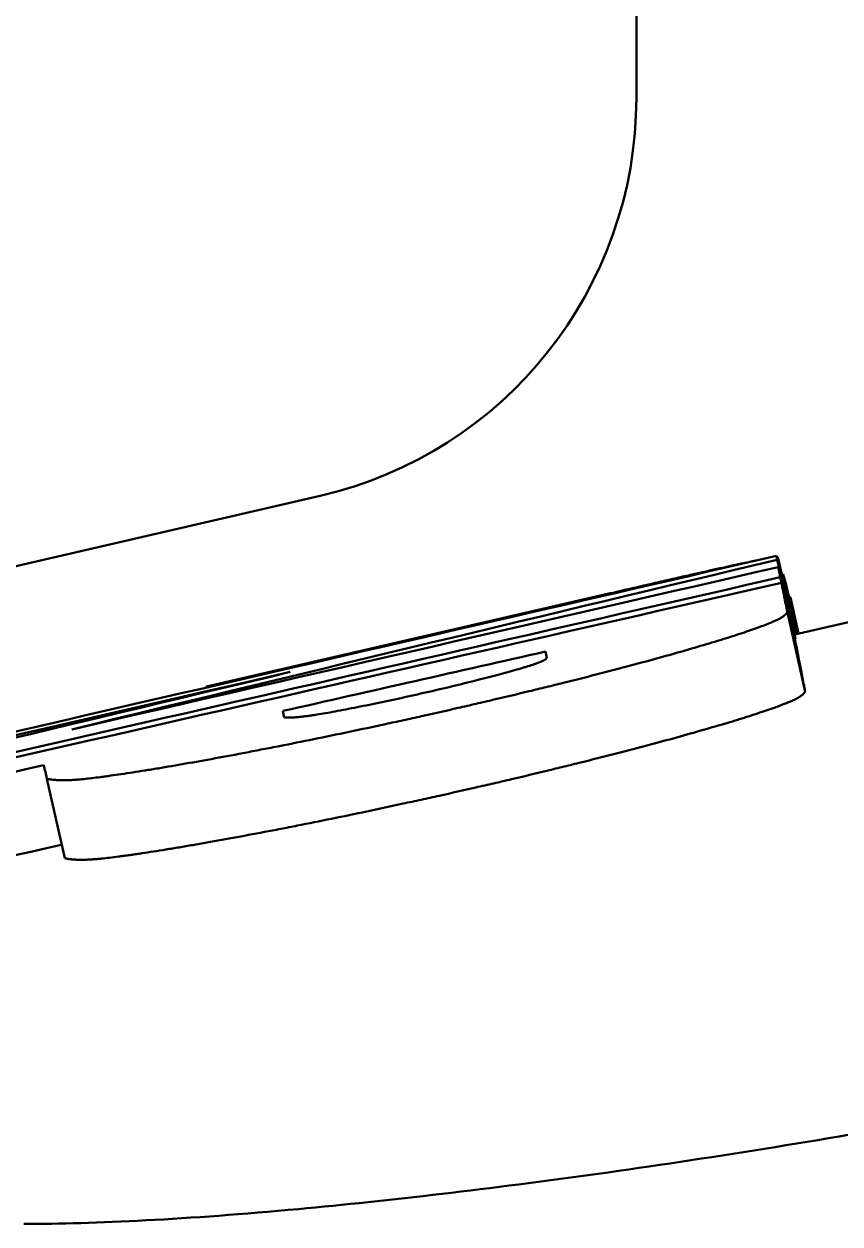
# Model space of a CAD drawing. Header units: millimetres. Extents: x 1510 to 10524, y 7125 to 13164.
# Drawn here: x 4976.384 to 4977.384, y 11275.954 to 11277.424 of the extents above; entities that cross this region are included whole.
import ezdxf

# ---------------------------------------------------------------- set-up
doc = ezdxf.new("R2010")
doc.units = ezdxf.units.MM
doc.header["$LTSCALE"] = 4
doc.layers.add('Visible (ISO)', color=7, linetype='Continuous', lineweight=50)

msp = doc.modelspace()

# ---------------------------------------------------------------- linework, layer by layer
at = {"layer": 'Visible (ISO)'}
for p, q in [((4977.1344, 11277.3328), (4977.1344, 11278.9539)), ((4976.7469, 11276.8456), (4976.0115, 11276.6759)), ((4978.0639, 11276.8456), (4977.3285, 11276.6759)), ((4977.3287, 11276.6748), (4977.3062, 11276.7722)), ((4977.3292, 11276.6699), (4977.3068, 11276.7674)), ((4977.3297, 11276.6761), (4977.3079, 11276.7705)), ((4977.3307, 11276.6609), (4977.3083, 11276.7584)), ((4977.3329, 11276.6485), (4977.3107, 11276.7459)), ((4977.3342, 11276.6416), (4977.3121, 11276.7391)), ((4977.3143, 11276.7498), (4977.3128, 11276.7495)), ((4977.331, 11276.6765), (4977.3143, 11276.7498)), ((4977.1005, 11276.7259), (4976.6078, 11276.6121)), ((4977.3317, 11276.6766), (4977.3185, 11276.7345)), ((4977.3231, 11276.7212), (4977.3331, 11276.6769)), ((4977.3414, 11276.6056), (4977.3195, 11276.703)), ((4977.3292, 11276.6699), (4977.3287, 11276.6698)), ((4977.3329, 11276.6485), (4977.3327, 11276.6484)), ((4976.6079, 11276.6111), (4976.6077, 11276.6119)), ((4976.703, 11276.5741), (4976.7012, 11276.5822)), ((4976.434, 11276.4018), (4976.412, 11276.4992))]:
    msp.add_line(p, q, dxfattribs=at)
msp.add_arc((4976.6344, 11277.3328), 0.5, 283, 0, dxfattribs=at)
for centre, major_axis, ratio, start_param, end_param in [((4988.5028, 11230.1574), (-11.1964, 46.616), 0.001375, 0.00679, 0.015757), ((4988.0835, 11230.0564), (-10.7546, 46.6196), 0.001378, 0.006802, 0.015769), ((4988.8845, 11225.7655), (-11.8709, 50.9422), 0.001154, 0.045221, 0.048669), ((4988.4568, 11227.1428), (-11.849, 49.4693), 0.001376, 6.283174, 6.285856), ((4988.8879, 11224.3954), (-12.1958, 52.2379), 0.001186, 0.043976, 0.047338)]:
    msp.add_ellipse(centre, major_axis=major_axis, ratio=ratio, start_param=start_param, end_param=end_param, dxfattribs=at)
for points in [[(4975.8447, 11276.435), (4976.3638, 11276.5547), (4976.851, 11276.6672), (4977.3062, 11276.7722)], [(4977.3068, 11276.7674), (4977.0297, 11276.7013), (4976.7417, 11276.632), (4976.4428, 11276.5597)], [(4977.3079, 11276.7705), (4977.3075, 11276.7705), (4977.3071, 11276.7705), (4977.3067, 11276.7704)], [(4976.4428, 11276.5597), (4976.7423, 11276.6285), (4977.0308, 11276.6947), (4977.3083, 11276.7584)], [(4977.3107, 11276.7459), (4976.8532, 11276.6415), (4976.3657, 11276.5301), (4975.8484, 11276.4118)], [(4975.8495, 11276.4057), (4976.3671, 11276.5239), (4976.8546, 11276.635), (4977.3121, 11276.7391)], [(4977.3231, 11276.7212), (4977.3229, 11276.722), (4977.3222, 11276.7225), (4977.3212, 11276.7229)], [(4976.7012, 11276.5822), (4976.81, 11276.6068), (4976.9173, 11276.631), (4977.0231, 11276.655)], [(4976.7104, 11276.63), (4976.4325, 11276.566), (4976.1441, 11276.4996), (4975.8451, 11276.4307)], [(4975.8463, 11276.4227), (4976.1447, 11276.4948), (4976.4327, 11276.5639), (4976.7104, 11276.63)], [(4976.4086, 11276.5159), (4976.2274, 11276.4748), (4976.0421, 11276.4328), (4975.8527, 11276.3898)], [(4976.4302, 11276.4184), (4976.2492, 11276.3773), (4976.0641, 11276.3354), (4975.8748, 11276.2924)]]:
    msp.add_open_spline(points, degree=3, dxfattribs=at)
for points, knots in [([(4977.2806, 11276.7663), (4977.2801, 11276.7662), (4977.2795, 11276.7661), (4977.2789, 11276.766), (4977.2776, 11276.7657), (4977.2761, 11276.7654), (4977.2746, 11276.7651), (4977.2717, 11276.7645), (4977.2684, 11276.7638), (4977.265, 11276.7631), (4977.2645, 11276.763), (4977.2641, 11276.7629), (4977.2636, 11276.7628), (4977.2631, 11276.7627), (4977.2627, 11276.7626), (4977.2622, 11276.7625), (4977.2612, 11276.7623), (4977.2603, 11276.7621), (4977.2593, 11276.7619), (4977.2574, 11276.7615), (4977.2554, 11276.761), (4977.2533, 11276.7606), (4977.2492, 11276.7597), (4977.2448, 11276.7587), (4977.2402, 11276.7577), (4977.2309, 11276.7557), (4977.2207, 11276.7534), (4977.2096, 11276.7509), (4977.2089, 11276.7507), (4977.2081, 11276.7505), (4977.2073, 11276.7503), (4977.2066, 11276.7502), (4977.2058, 11276.75), (4977.2051, 11276.7498), (4977.2036, 11276.7495), (4977.202, 11276.7492), (4977.2005, 11276.7488), (4977.1974, 11276.7481), (4977.1943, 11276.7474), (4977.1911, 11276.7467), (4977.1847, 11276.7452), (4977.178, 11276.7437), (4977.1711, 11276.7421), (4977.1694, 11276.7417), (4977.1676, 11276.7413), (4977.1658, 11276.7409), (4977.164, 11276.7405), (4977.1622, 11276.7401), (4977.1603, 11276.7396), (4977.1567, 11276.7388), (4977.1529, 11276.7379), (4977.149, 11276.737), (4977.1413, 11276.7353), (4977.1333, 11276.7334), (4977.1249, 11276.7315), (4977.1166, 11276.7296), (4977.1081, 11276.7276), (4977.0992, 11276.7256), (4977.0904, 11276.7235), (4977.0813, 11276.7214), (4977.072, 11276.7193), (4977.0533, 11276.715), (4977.0336, 11276.7104), (4977.0127, 11276.7056), (4977.0114, 11276.7053), (4977.0103, 11276.705), (4977.009, 11276.7047), (4977.0078, 11276.7044), (4977.0065, 11276.7041), (4977.0053, 11276.7038), (4977.0028, 11276.7033), (4977.0003, 11276.7027), (4976.9978, 11276.7021), (4976.9927, 11276.7009), (4976.9876, 11276.6997), (4976.9824, 11276.6985), (4976.9721, 11276.6962), (4976.9615, 11276.6937), (4976.9507, 11276.6912), (4976.9291, 11276.6862), (4976.9066, 11276.681), (4976.8832, 11276.6756), (4976.8817, 11276.6752), (4976.8804, 11276.6749), (4976.8791, 11276.6746), (4976.8777, 11276.6743), (4976.8763, 11276.674), (4976.8749, 11276.6737), (4976.8722, 11276.673), (4976.8694, 11276.6724), (4976.8666, 11276.6717), (4976.861, 11276.6704), (4976.8554, 11276.6691), (4976.8498, 11276.6678), (4976.8384, 11276.6652), (4976.8269, 11276.6625), (4976.8152, 11276.6598), (4976.8144, 11276.6597), (4976.8138, 11276.6595), (4976.8132, 11276.6594), (4976.8125, 11276.6592), (4976.8118, 11276.6591), (4976.8112, 11276.6589), (4976.8098, 11276.6586), (4976.8085, 11276.6583), (4976.8071, 11276.658), (4976.8044, 11276.6573), (4976.8017, 11276.6567), (4976.7989, 11276.6561), (4976.7934, 11276.6548), (4976.7878, 11276.6535), (4976.7821, 11276.6522), (4976.7706, 11276.6495), (4976.7587, 11276.6468), (4976.7464, 11276.6439), (4976.7456, 11276.6438), (4976.7451, 11276.6436), (4976.7445, 11276.6435), (4976.7438, 11276.6433), (4976.7432, 11276.6432), (4976.7426, 11276.643), (4976.7413, 11276.6428), (4976.74, 11276.6425), (4976.7387, 11276.6421), (4976.736, 11276.6415), (4976.7334, 11276.6409), (4976.7306, 11276.6403), (4976.7252, 11276.639), (4976.7196, 11276.6378), (4976.7139, 11276.6364), (4976.7023, 11276.6338), (4976.6901, 11276.6309), (4976.6772, 11276.6279), (4976.6763, 11276.6278), (4976.6762, 11276.6277), (4976.6757, 11276.6276), (4976.6752, 11276.6275), (4976.6747, 11276.6274), (4976.6742, 11276.6273), (4976.6732, 11276.627), (4976.6721, 11276.6268), (4976.6711, 11276.6265), (4976.6689, 11276.626), (4976.6666, 11276.6255), (4976.6642, 11276.625), (4976.6594, 11276.6239), (4976.6542, 11276.6226), (4976.6484, 11276.6213), (4976.6368, 11276.6186), (4976.6232, 11276.6155), (4976.6077, 11276.6119)], [0.1965334, 0.1965334, 0.1965334, 0.1965334, 0.203125, 0.203125, 0.203125, 0.21875, 0.21875, 0.21875, 0.25, 0.25, 0.25, 0.2539062, 0.2539062, 0.2539062, 0.2578125, 0.2578125, 0.2578125, 0.265625, 0.265625, 0.265625, 0.28125, 0.28125, 0.28125, 0.3125, 0.3125, 0.3125, 0.375, 0.375, 0.375, 0.3789062, 0.3789062, 0.3789062, 0.3828125, 0.3828125, 0.3828125, 0.390625, 0.390625, 0.390625, 0.40625, 0.40625, 0.40625, 0.4375, 0.4375, 0.4375, 0.4453125, 0.4453125, 0.4453125, 0.453125, 0.453125, 0.453125, 0.46875, 0.46875, 0.46875, 0.5, 0.5, 0.5, 0.53125, 0.53125, 0.53125, 0.5625, 0.5625, 0.5625, 0.625, 0.625, 0.625, 0.6289062, 0.6289062, 0.6289062, 0.6328125, 0.6328125, 0.6328125, 0.640625, 0.640625, 0.640625, 0.65625, 0.65625, 0.65625, 0.6875, 0.6875, 0.6875, 0.75, 0.75, 0.75, 0.7539062, 0.7539062, 0.7539062, 0.7578125, 0.7578125, 0.7578125, 0.765625, 0.765625, 0.765625, 0.78125, 0.78125, 0.78125, 0.8125, 0.8125, 0.8125, 0.8144531, 0.8144531, 0.8144531, 0.8164062, 0.8164062, 0.8164062, 0.8203125, 0.8203125, 0.8203125, 0.828125, 0.828125, 0.828125, 0.84375, 0.84375, 0.84375, 0.875, 0.875, 0.875, 0.8769531, 0.8769531, 0.8769531, 0.8789062, 0.8789062, 0.8789062, 0.8828125, 0.8828125, 0.8828125, 0.890625, 0.890625, 0.890625, 0.90625, 0.90625, 0.90625, 0.9375, 0.9375, 0.9375, 0.9394531, 0.9394531, 0.9394531, 0.9414062, 0.9414062, 0.9414062, 0.9453125, 0.9453125, 0.9453125, 0.953125, 0.953125, 0.953125, 0.96875, 0.96875, 0.96875, 1, 1, 1, 1]), ([(4977.3083, 11276.7584), (4977.3087, 11276.7566), (4977.309, 11276.7547), (4977.3098, 11276.7505), (4977.3102, 11276.7483), (4977.3107, 11276.7459)], [-0.4298864, -0.4298864, -0.4298864, -0.4298864, -0.2149431, -0.2149431, 0, 0, 0, 0]), ([(4977.3121, 11276.7391), (4977.3131, 11276.7341), (4977.3142, 11276.7286), (4977.3167, 11276.7166), (4977.318, 11276.7101), (4977.3195, 11276.703)], [-0.8046423, -0.8046423, -0.8046423, -0.8046423, -0.4028699, -0.4028699, 0, 0, 0, 0]), ([(4977.3185, 11276.7345), (4977.3178, 11276.7374), (4977.317, 11276.7401), (4977.3156, 11276.7452), (4977.3149, 11276.7476), (4977.3143, 11276.7498)], [-0.4358984, -0.4358984, -0.4358984, -0.4358984, -0.2179492, -0.2179492, 0, 0, 0, 0]), ([(4977.3195, 11276.703), (4977.3184, 11276.7017), (4977.3175, 11276.7007), (4977.3166, 11276.6999), (4977.3165, 11276.6998), (4977.3165, 11276.6998), (4977.3164, 11276.6998), (4977.3164, 11276.6997), (4977.3164, 11276.6997), (4977.3163, 11276.6996), (4977.3162, 11276.6996), (4977.3161, 11276.6995), (4977.3161, 11276.6994), (4977.3159, 11276.6993), (4977.3157, 11276.6991), (4977.3155, 11276.699), (4977.3151, 11276.6986), (4977.3147, 11276.6983), (4977.3143, 11276.698), (4977.3134, 11276.6974), (4977.3125, 11276.6968), (4977.3115, 11276.6962), (4977.3113, 11276.6961), (4977.3112, 11276.696), (4977.311, 11276.6959), (4977.3109, 11276.6959), (4977.3107, 11276.6958), (4977.3106, 11276.6957), (4977.3103, 11276.6955), (4977.3099, 11276.6953), (4977.3096, 11276.6951), (4977.3089, 11276.6948), (4977.3082, 11276.6944), (4977.3074, 11276.694), (4977.3058, 11276.6933), (4977.3041, 11276.6925), (4977.3021, 11276.6916), (4977.2982, 11276.6899), (4977.2935, 11276.688), (4977.2879, 11276.6859), (4977.2865, 11276.6854), (4977.2851, 11276.6849), (4977.2837, 11276.6844), (4977.2822, 11276.6838), (4977.2807, 11276.6833), (4977.2792, 11276.6828), (4977.2761, 11276.6817), (4977.2728, 11276.6805), (4977.2694, 11276.6794), (4977.2624, 11276.677), (4977.2548, 11276.6746), (4977.2465, 11276.6719), (4977.2444, 11276.6713), (4977.2423, 11276.6706), (4977.2402, 11276.67), (4977.2381, 11276.6693), (4977.2359, 11276.6686), (4977.2337, 11276.668), (4977.2294, 11276.6666), (4977.2248, 11276.6653), (4977.2202, 11276.6639), (4977.2109, 11276.6611), (4977.201, 11276.6582), (4977.1905, 11276.6552), (4977.18, 11276.6522), (4977.1692, 11276.6492), (4977.1579, 11276.6461), (4977.1466, 11276.643), (4977.1348, 11276.6398), (4977.1226, 11276.6366), (4977.1103, 11276.6333), (4977.0978, 11276.63), (4977.0848, 11276.6267), (4977.0719, 11276.6234), (4977.0585, 11276.62), (4977.0448, 11276.6166), (4977.0379, 11276.6149), (4977.0311, 11276.6132), (4977.0241, 11276.6115), (4977.0172, 11276.6098), (4977.0102, 11276.6081), (4977.0031, 11276.6064), (4976.989, 11276.603), (4976.9746, 11276.5995), (4976.9599, 11276.5961), (4976.9526, 11276.5944), (4976.9453, 11276.5927), (4976.938, 11276.591), (4976.9307, 11276.5893), (4976.9234, 11276.5876), (4976.916, 11276.5859), (4976.9012, 11276.5825), (4976.8863, 11276.5792), (4976.8713, 11276.5758), (4976.8639, 11276.5742), (4976.8565, 11276.5726), (4976.8491, 11276.5709), (4976.8417, 11276.5693), (4976.8343, 11276.5677), (4976.8269, 11276.5661), (4976.8121, 11276.5629), (4976.7973, 11276.5597), (4976.7826, 11276.5566), (4976.7679, 11276.5536), (4976.7535, 11276.5506), (4976.7393, 11276.5477), (4976.7251, 11276.5448), (4976.7111, 11276.542), (4976.6973, 11276.5392), (4976.6904, 11276.5379), (4976.6836, 11276.5366), (4976.6769, 11276.5353), (4976.6702, 11276.534), (4976.6636, 11276.5327), (4976.657, 11276.5314), (4976.6439, 11276.5289), (4976.631, 11276.5265), (4976.6184, 11276.5242), (4976.6058, 11276.5219), (4976.5938, 11276.5198), (4976.5821, 11276.5177), (4976.5705, 11276.5157), (4976.5592, 11276.5137), (4976.5484, 11276.5119), (4976.5457, 11276.5115), (4976.5429, 11276.511), (4976.5403, 11276.5106), (4976.5376, 11276.5102), (4976.535, 11276.5097), (4976.5324, 11276.5093), (4976.5272, 11276.5085), (4976.5222, 11276.5077), (4976.5173, 11276.5069), (4976.5076, 11276.5055), (4976.4986, 11276.5041), (4976.4903, 11276.503), (4976.4893, 11276.5028), (4976.4882, 11276.5027), (4976.4871, 11276.5025), (4976.4861, 11276.5024), (4976.485, 11276.5022), (4976.484, 11276.5021), (4976.4819, 11276.5018), (4976.4799, 11276.5015), (4976.478, 11276.5013), (4976.4741, 11276.5008), (4976.4704, 11276.5003), (4976.467, 11276.4999), (4976.4601, 11276.4991), (4976.454, 11276.4985), (4976.4488, 11276.4981), (4976.4485, 11276.4981), (4976.4483, 11276.498), (4976.448, 11276.498), (4976.4477, 11276.498), (4976.4474, 11276.498), (4976.4471, 11276.498), (4976.4465, 11276.4979), (4976.446, 11276.4979), (4976.4454, 11276.4978), (4976.4443, 11276.4978), (4976.4432, 11276.4977), (4976.4421, 11276.4976), (4976.44, 11276.4975), (4976.438, 11276.4974), (4976.436, 11276.4974), (4976.4321, 11276.4973), (4976.4286, 11276.4973), (4976.4255, 11276.4975), (4976.4254, 11276.4975), (4976.4253, 11276.4975), (4976.4253, 11276.4975), (4976.4252, 11276.4975), (4976.4251, 11276.4975), (4976.425, 11276.4975), (4976.4249, 11276.4976), (4976.4247, 11276.4976), (4976.4246, 11276.4976), (4976.4243, 11276.4976), (4976.424, 11276.4976), (4976.4236, 11276.4976), (4976.423, 11276.4977), (4976.4224, 11276.4977), (4976.4218, 11276.4978), (4976.4206, 11276.4979), (4976.4194, 11276.4981), (4976.4181, 11276.4982), (4976.4181, 11276.4982), (4976.4181, 11276.4982), (4976.4181, 11276.4982), (4976.4181, 11276.4982), (4976.418, 11276.4982), (4976.4179, 11276.4983), (4976.4178, 11276.4983), (4976.4177, 11276.4983), (4976.4177, 11276.4983), (4976.4175, 11276.4983), (4976.4173, 11276.4983), (4976.4171, 11276.4984), (4976.4167, 11276.4984), (4976.4162, 11276.4985), (4976.4157, 11276.4986), (4976.4147, 11276.4987), (4976.4135, 11276.4989), (4976.412, 11276.4992)], [0, 0, 0, 0, 0.03125, 0.03125, 0.03125, 0.032227, 0.032227, 0.032227, 0.033203, 0.033203, 0.033203, 0.035156, 0.035156, 0.035156, 0.039063, 0.039063, 0.039063, 0.046875, 0.046875, 0.046875, 0.0625, 0.0625, 0.0625, 0.064453, 0.064453, 0.064453, 0.066406, 0.066406, 0.066406, 0.070313, 0.070313, 0.070313, 0.078125, 0.078125, 0.078125, 0.09375, 0.09375, 0.09375, 0.125, 0.125, 0.125, 0.132812, 0.132812, 0.132812, 0.140625, 0.140625, 0.140625, 0.15625, 0.15625, 0.15625, 0.1875, 0.1875, 0.1875, 0.195312, 0.195312, 0.195312, 0.203125, 0.203125, 0.203125, 0.21875, 0.21875, 0.21875, 0.25, 0.25, 0.25, 0.28125, 0.28125, 0.28125, 0.3125, 0.3125, 0.3125, 0.34375, 0.34375, 0.34375, 0.375, 0.375, 0.375, 0.390625, 0.390625, 0.390625, 0.40625, 0.40625, 0.40625, 0.4375, 0.4375, 0.4375, 0.453125, 0.453125, 0.453125, 0.46875, 0.46875, 0.46875, 0.5, 0.5, 0.5, 0.515625, 0.515625, 0.515625, 0.53125, 0.53125, 0.53125, 0.5625, 0.5625, 0.5625, 0.59375, 0.59375, 0.59375, 0.625, 0.625, 0.625, 0.640625, 0.640625, 0.640625, 0.65625, 0.65625, 0.65625, 0.6875, 0.6875, 0.6875, 0.71875, 0.71875, 0.71875, 0.75, 0.75, 0.75, 0.757813, 0.757813, 0.757813, 0.765625, 0.765625, 0.765625, 0.78125, 0.78125, 0.78125, 0.8125, 0.8125, 0.8125, 0.816406, 0.816406, 0.816406, 0.820313, 0.820313, 0.820313, 0.828125, 0.828125, 0.828125, 0.84375, 0.84375, 0.84375, 0.875, 0.875, 0.875, 0.876953, 0.876953, 0.876953, 0.878906, 0.878906, 0.878906, 0.882813, 0.882813, 0.882813, 0.890625, 0.890625, 0.890625, 0.90625, 0.90625, 0.90625, 0.9375, 0.9375, 0.9375, 0.938477, 0.938477, 0.938477, 0.939453, 0.939453, 0.939453, 0.941406, 0.941406, 0.941406, 0.945313, 0.945313, 0.945313, 0.953125, 0.953125, 0.953125, 0.96875, 0.96875, 0.96875, 0.968872, 0.968872, 0.968872, 0.970703, 0.970703, 0.970703, 0.972656, 0.972656, 0.972656, 0.976563, 0.976563, 0.976563, 0.984375, 0.984375, 0.984375, 1, 1, 1, 1]), ([(4977.3307, 11276.6609), (4977.331, 11276.6592), (4977.3313, 11276.6572), (4977.3321, 11276.6531), (4977.3325, 11276.6509), (4977.3329, 11276.6485)], [-0.428866, -0.428866, -0.428866, -0.428866, -0.2144095, -0.2144095, 0, 0, 0, 0]), ([(4977.0248, 11276.6467), (4977.0242, 11276.6462), (4977.0236, 11276.6457), (4977.023, 11276.6453), (4977.0227, 11276.6451), (4977.0224, 11276.645), (4977.0221, 11276.6448), (4977.022, 11276.6447), (4977.0219, 11276.6446), (4977.0217, 11276.6445), (4977.0217, 11276.6445), (4977.0216, 11276.6444), (4977.0215, 11276.6444), (4977.0214, 11276.6444), (4977.0214, 11276.6444), (4977.0213, 11276.6443), (4977.0213, 11276.6443), (4977.0212, 11276.6442), (4977.0211, 11276.6442), (4977.0211, 11276.6442), (4977.021, 11276.6441), (4977.021, 11276.6441), (4977.0208, 11276.644), (4977.0207, 11276.644), (4977.0206, 11276.6439), (4977.0203, 11276.6438), (4977.0201, 11276.6437), (4977.0198, 11276.6435), (4977.0193, 11276.6433), (4977.0188, 11276.6431), (4977.0181, 11276.6427), (4977.0174, 11276.6425), (4977.0168, 11276.6422), (4977.016, 11276.6419), (4977.0153, 11276.6416), (4977.0146, 11276.6414), (4977.0137, 11276.641), (4977.0133, 11276.6409), (4977.0128, 11276.6407), (4977.0123, 11276.6405), (4977.0118, 11276.6403), (4977.0113, 11276.6402), (4977.0108, 11276.64), (4977.0098, 11276.6396), (4977.0087, 11276.6393), (4977.0075, 11276.6389), (4977.0051, 11276.6381), (4977.0024, 11276.6373), (4976.9995, 11276.6364), (4976.9981, 11276.6359), (4976.9966, 11276.6355), (4976.9951, 11276.635), (4976.9935, 11276.6346), (4976.9919, 11276.6341), (4976.9903, 11276.6336), (4976.987, 11276.6327), (4976.9834, 11276.6316), (4976.9796, 11276.6306), (4976.9645, 11276.6264), (4976.947, 11276.6218), (4976.9275, 11276.617), (4976.9177, 11276.6146), (4976.9078, 11276.6122), (4976.8975, 11276.6097), (4976.8873, 11276.6073), (4976.8768, 11276.6049), (4976.8661, 11276.6025), (4976.8447, 11276.5977), (4976.8237, 11276.5932), (4976.8035, 11276.5891), (4976.7934, 11276.587), (4976.7841, 11276.5852), (4976.775, 11276.5835), (4976.7705, 11276.5826), (4976.7662, 11276.5818), (4976.7621, 11276.5811), (4976.7581, 11276.5803), (4976.7543, 11276.5797), (4976.7507, 11276.5791), (4976.7472, 11276.5784), (4976.7439, 11276.5779), (4976.7408, 11276.5774), (4976.7392, 11276.5772), (4976.7378, 11276.577), (4976.7363, 11276.5767), (4976.7356, 11276.5766), (4976.7349, 11276.5765), (4976.7342, 11276.5764), (4976.7336, 11276.5763), (4976.7328, 11276.5762), (4976.7322, 11276.5762), (4976.7319, 11276.5761), (4976.7316, 11276.5761), (4976.7313, 11276.576), (4976.731, 11276.576), (4976.7307, 11276.576), (4976.7305, 11276.5759), (4976.7299, 11276.5758), (4976.7293, 11276.5758), (4976.7287, 11276.5757), (4976.7276, 11276.5756), (4976.7265, 11276.5754), (4976.7254, 11276.5753), (4976.7243, 11276.5752), (4976.7233, 11276.5751), (4976.7223, 11276.575), (4976.7218, 11276.5749), (4976.7213, 11276.5749), (4976.7208, 11276.5748), (4976.7205, 11276.5748), (4976.7203, 11276.5748), (4976.72, 11276.5747), (4976.7198, 11276.5747), (4976.7195, 11276.5747), (4976.7193, 11276.5747), (4976.7191, 11276.5747), (4976.7189, 11276.5747), (4976.7187, 11276.5746), (4976.7185, 11276.5746), (4976.7183, 11276.5746), (4976.7181, 11276.5746), (4976.7178, 11276.5746), (4976.7174, 11276.5745), (4976.717, 11276.5745), (4976.7162, 11276.5744), (4976.7154, 11276.5744), (4976.7146, 11276.5743), (4976.7139, 11276.5743), (4976.7131, 11276.5743), (4976.7124, 11276.5742), (4976.712, 11276.5742), (4976.7116, 11276.5742), (4976.7113, 11276.5742), (4976.7111, 11276.5742), (4976.7109, 11276.5742), (4976.7107, 11276.5742), (4976.7106, 11276.5742), (4976.7105, 11276.5742), (4976.7104, 11276.5742), (4976.7103, 11276.5742), (4976.7102, 11276.5742), (4976.7102, 11276.5742), (4976.71, 11276.5742), (4976.71, 11276.5742), (4976.7098, 11276.5741), (4976.7097, 11276.5741), (4976.7096, 11276.5741), (4976.7095, 11276.5741), (4976.7093, 11276.5741), (4976.709, 11276.5741), (4976.7088, 11276.5741), (4976.7083, 11276.5741), (4976.7077, 11276.5741), (4976.7071, 11276.5741), (4976.7058, 11276.5741), (4976.7043, 11276.5741), (4976.7029, 11276.5741)], [0, 0, 0, 0, 0.03125, 0.03125, 0.03125, 0.046875, 0.046875, 0.046875, 0.054688, 0.054688, 0.054688, 0.058594, 0.058594, 0.058594, 0.0625, 0.0625, 0.0625, 0.063754, 0.063754, 0.063754, 0.065088, 0.065088, 0.065088, 0.06804, 0.06804, 0.06804, 0.075431, 0.075431, 0.075431, 0.093744, 0.093744, 0.093744, 0.109375, 0.109375, 0.109375, 0.125, 0.125, 0.125, 0.132427, 0.132427, 0.132427, 0.140268, 0.140268, 0.140268, 0.156249, 0.156249, 0.156249, 0.1875, 0.1875, 0.1875, 0.203333, 0.203333, 0.203333, 0.218945, 0.218945, 0.218945, 0.25, 0.25, 0.25, 0.375, 0.375, 0.375, 0.437602, 0.437602, 0.437602, 0.5, 0.5, 0.5, 0.625, 0.625, 0.625, 0.6875, 0.6875, 0.6875, 0.718522, 0.718522, 0.718522, 0.75, 0.75, 0.75, 0.78125, 0.78125, 0.78125, 0.796875, 0.796875, 0.796875, 0.804687, 0.804687, 0.804687, 0.8125, 0.8125, 0.8125, 0.816686, 0.816686, 0.816686, 0.82071, 0.82071, 0.82071, 0.828468, 0.828468, 0.828468, 0.84375, 0.84375, 0.84375, 0.859375, 0.859375, 0.859375, 0.867187, 0.867187, 0.867187, 0.871094, 0.871094, 0.871094, 0.875, 0.875, 0.875, 0.879473, 0.879473, 0.879473, 0.883593, 0.883593, 0.883593, 0.891274, 0.891274, 0.891274, 0.90625, 0.90625, 0.90625, 0.921875, 0.921875, 0.921875, 0.929687, 0.929687, 0.929687, 0.933594, 0.933594, 0.933594, 0.935547, 0.935547, 0.935547, 0.9375, 0.9375, 0.9375, 0.94353, 0.94353, 0.94353, 0.948542, 0.948542, 0.948542, 0.957111, 0.957111, 0.957111, 0.97177, 0.97177, 0.97177, 1, 1, 1, 1]), ([(4977.3342, 11276.6416), (4977.3352, 11276.6367), (4977.3363, 11276.6312), (4977.3386, 11276.6192), (4977.34, 11276.6126), (4977.3414, 11276.6056)], [-0.8021992, -0.8021992, -0.8021992, -0.8021992, -0.4015141, -0.4015141, 0, 0, 0, 0]), ([(4977.3414, 11276.6056), (4977.3408, 11276.605), (4977.3403, 11276.6044), (4977.3398, 11276.6038), (4977.3393, 11276.6033), (4977.3389, 11276.6029), (4977.3385, 11276.6025), (4977.3385, 11276.6025), (4977.3384, 11276.6025), (4977.3384, 11276.6024), (4977.3384, 11276.6024), (4977.3383, 11276.6024), (4977.3383, 11276.6023), (4977.3382, 11276.6023), (4977.3382, 11276.6022), (4977.3381, 11276.6022), (4977.3381, 11276.6021), (4977.338, 11276.602), (4977.3379, 11276.602), (4977.3377, 11276.6018), (4977.3375, 11276.6016), (4977.3373, 11276.6015), (4977.3369, 11276.6012), (4977.3366, 11276.6009), (4977.3361, 11276.6006), (4977.3357, 11276.6003), (4977.3352, 11276.6), (4977.3348, 11276.5997), (4977.3345, 11276.5995), (4977.3343, 11276.5994), (4977.334, 11276.5992), (4977.3338, 11276.5991), (4977.3336, 11276.5989), (4977.3333, 11276.5988), (4977.3331, 11276.5987), (4977.333, 11276.5986), (4977.3328, 11276.5985), (4977.3327, 11276.5984), (4977.3325, 11276.5983), (4977.3324, 11276.5982), (4977.3321, 11276.5981), (4977.3317, 11276.5979), (4977.3314, 11276.5977), (4977.3307, 11276.5973), (4977.33, 11276.597), (4977.3292, 11276.5966), (4977.3276, 11276.5958), (4977.3259, 11276.595), (4977.3239, 11276.5942), (4977.3219, 11276.5933), (4977.3198, 11276.5924), (4977.3174, 11276.5915), (4977.315, 11276.5905), (4977.3124, 11276.5895), (4977.3097, 11276.5885), (4977.3083, 11276.588), (4977.3069, 11276.5875), (4977.3054, 11276.5869), (4977.304, 11276.5864), (4977.3025, 11276.5859), (4977.3009, 11276.5853), (4977.2978, 11276.5842), (4977.2945, 11276.5831), (4977.2911, 11276.5819), (4977.2876, 11276.5808), (4977.284, 11276.5796), (4977.2802, 11276.5783), (4977.2764, 11276.5771), (4977.2723, 11276.5758), (4977.2682, 11276.5745), (4977.2661, 11276.5738), (4977.2641, 11276.5732), (4977.2619, 11276.5725), (4977.2598, 11276.5719), (4977.2577, 11276.5712), (4977.2555, 11276.5705), (4977.2511, 11276.5692), (4977.2466, 11276.5678), (4977.2419, 11276.5664), (4977.2326, 11276.5637), (4977.2226, 11276.5608), (4977.2122, 11276.5578), (4977.2017, 11276.5548), (4977.1909, 11276.5518), (4977.1796, 11276.5486), (4977.1682, 11276.5455), (4977.1564, 11276.5423), (4977.1442, 11276.5391), (4977.1321, 11276.5359), (4977.1195, 11276.5326), (4977.1065, 11276.5293), (4977.0936, 11276.526), (4977.08, 11276.5225), (4977.0664, 11276.5192), (4977.0596, 11276.5175), (4977.0528, 11276.5158), (4977.0458, 11276.5141), (4977.0389, 11276.5124), (4977.0319, 11276.5107), (4977.0248, 11276.509), (4977.0107, 11276.5055), (4976.9963, 11276.5021), (4976.9816, 11276.4987), (4976.9742, 11276.4969), (4976.967, 11276.4952), (4976.9597, 11276.4935), (4976.9524, 11276.4918), (4976.945, 11276.4902), (4976.9376, 11276.4885), (4976.9228, 11276.4851), (4976.9079, 11276.4817), (4976.893, 11276.4784), (4976.8856, 11276.4768), (4976.8782, 11276.4751), (4976.8708, 11276.4735), (4976.8634, 11276.4719), (4976.856, 11276.4703), (4976.8485, 11276.4687), (4976.8337, 11276.4654), (4976.8189, 11276.4623), (4976.8043, 11276.4592), (4976.7897, 11276.4561), (4976.7752, 11276.4531), (4976.761, 11276.4502), (4976.7468, 11276.4473), (4976.7327, 11276.4445), (4976.719, 11276.4418), (4976.7121, 11276.4404), (4976.7054, 11276.4391), (4976.6986, 11276.4378), (4976.692, 11276.4365), (4976.6853, 11276.4352), (4976.6787, 11276.434), (4976.6656, 11276.4315), (4976.6527, 11276.4291), (4976.6402, 11276.4268), (4976.6277, 11276.4245), (4976.6156, 11276.4223), (4976.6039, 11276.4203), (4976.5981, 11276.4193), (4976.5924, 11276.4183), (4976.5867, 11276.4173), (4976.5811, 11276.4163), (4976.5757, 11276.4154), (4976.5702, 11276.4145), (4976.5675, 11276.4141), (4976.5647, 11276.4136), (4976.5621, 11276.4132), (4976.5594, 11276.4127), (4976.5567, 11276.4123), (4976.5542, 11276.4119), (4976.549, 11276.4111), (4976.544, 11276.4103), (4976.5391, 11276.4095), (4976.5343, 11276.4088), (4976.5296, 11276.4081), (4976.5251, 11276.4074), (4976.5229, 11276.4071), (4976.5207, 11276.4067), (4976.5185, 11276.4064), (4976.5163, 11276.4061), (4976.5143, 11276.4058), (4976.5121, 11276.4055), (4976.5111, 11276.4054), (4976.51, 11276.4052), (4976.5089, 11276.4051), (4976.5079, 11276.4049), (4976.5068, 11276.4048), (4976.5058, 11276.4046), (4976.5038, 11276.4044), (4976.5018, 11276.4041), (4976.4998, 11276.4039), (4976.496, 11276.4033), (4976.4923, 11276.4029), (4976.4888, 11276.4025), (4976.4854, 11276.4021), (4976.4821, 11276.4017), (4976.4791, 11276.4014), (4976.4776, 11276.4013), (4976.4762, 11276.4011), (4976.4748, 11276.401), (4976.4741, 11276.4009), (4976.4734, 11276.4009), (4976.4727, 11276.4008), (4976.472, 11276.4008), (4976.4713, 11276.4007), (4976.4707, 11276.4007), (4976.4704, 11276.4006), (4976.4701, 11276.4006), (4976.4698, 11276.4006), (4976.4696, 11276.4006), (4976.4693, 11276.4005), (4976.469, 11276.4005), (4976.4684, 11276.4005), (4976.4679, 11276.4004), (4976.4673, 11276.4004), (4976.4662, 11276.4003), (4976.4651, 11276.4003), (4976.464, 11276.4002), (4976.4619, 11276.4001), (4976.4598, 11276.4), (4976.4579, 11276.4), (4976.4559, 11276.3999), (4976.4541, 11276.3999), (4976.4523, 11276.3999), (4976.4512, 11276.3999), (4976.4502, 11276.4), (4976.4492, 11276.4), (4976.4486, 11276.4), (4976.4478, 11276.4001), (4976.4474, 11276.4001), (4976.4473, 11276.4001), (4976.4472, 11276.4001), (4976.4472, 11276.4001), (4976.4471, 11276.4001), (4976.447, 11276.4001), (4976.4469, 11276.4001), (4976.4468, 11276.4001), (4976.4466, 11276.4001), (4976.4465, 11276.4001), (4976.4462, 11276.4002), (4976.4459, 11276.4002), (4976.4456, 11276.4002), (4976.4449, 11276.4002), (4976.4443, 11276.4003), (4976.4437, 11276.4004), (4976.4431, 11276.4004), (4976.4425, 11276.4005), (4976.4419, 11276.4006), (4976.4415, 11276.4006), (4976.4412, 11276.4006), (4976.4408, 11276.4007), (4976.4406, 11276.4007), (4976.4402, 11276.4008), (4976.4401, 11276.4008), (4976.4399, 11276.4008), (4976.4399, 11276.4008), (4976.4398, 11276.4008), (4976.4398, 11276.4008), (4976.4397, 11276.4008), (4976.4396, 11276.4009), (4976.4394, 11276.4009), (4976.4392, 11276.4009), (4976.439, 11276.4009), (4976.4386, 11276.401), (4976.4382, 11276.4011), (4976.4376, 11276.4011), (4976.4366, 11276.4013), (4976.4352, 11276.4015), (4976.434, 11276.4018)], [0, 0, 0, 0, 0.015625, 0.015625, 0.015625, 0.030273, 0.030273, 0.030273, 0.03125, 0.03125, 0.03125, 0.031901, 0.031901, 0.031901, 0.032592, 0.032592, 0.032592, 0.034116, 0.034116, 0.034116, 0.037864, 0.037864, 0.037864, 0.046872, 0.046872, 0.046872, 0.054687, 0.054687, 0.054687, 0.058594, 0.058594, 0.058594, 0.0625, 0.0625, 0.0625, 0.064271, 0.064271, 0.064271, 0.066081, 0.066081, 0.066081, 0.069816, 0.069816, 0.069816, 0.07766, 0.07766, 0.07766, 0.093749, 0.093749, 0.093749, 0.109375, 0.109375, 0.109375, 0.125, 0.125, 0.125, 0.132893, 0.132893, 0.132893, 0.140696, 0.140696, 0.140696, 0.15625, 0.15625, 0.15625, 0.171875, 0.171875, 0.171875, 0.1875, 0.1875, 0.1875, 0.195439, 0.195439, 0.195439, 0.203313, 0.203313, 0.203313, 0.218927, 0.218927, 0.218927, 0.25, 0.25, 0.25, 0.281179, 0.281179, 0.281179, 0.312524, 0.312524, 0.312524, 0.34383, 0.34383, 0.34383, 0.375, 0.375, 0.375, 0.390756, 0.390756, 0.390756, 0.406414, 0.406414, 0.406414, 0.437559, 0.437559, 0.437559, 0.453106, 0.453106, 0.453106, 0.468675, 0.468675, 0.468675, 0.5, 0.5, 0.5, 0.515683, 0.515683, 0.515683, 0.531275, 0.531275, 0.531275, 0.5625, 0.5625, 0.5625, 0.593751, 0.593751, 0.593751, 0.625, 0.625, 0.625, 0.640679, 0.640679, 0.640679, 0.656267, 0.656267, 0.656267, 0.6875, 0.6875, 0.6875, 0.71875, 0.71875, 0.71875, 0.734375, 0.734375, 0.734375, 0.75, 0.75, 0.75, 0.757722, 0.757722, 0.757722, 0.765544, 0.765544, 0.765544, 0.78125, 0.78125, 0.78125, 0.796875, 0.796875, 0.796875, 0.804687, 0.804687, 0.804687, 0.8125, 0.8125, 0.8125, 0.816291, 0.816291, 0.816291, 0.820141, 0.820141, 0.820141, 0.827971, 0.827971, 0.827971, 0.84375, 0.84375, 0.84375, 0.859375, 0.859375, 0.859375, 0.867187, 0.867187, 0.867187, 0.871094, 0.871094, 0.871094, 0.875, 0.875, 0.875, 0.877141, 0.877141, 0.877141, 0.879226, 0.879226, 0.879226, 0.883265, 0.883265, 0.883265, 0.891011, 0.891011, 0.891011, 0.906252, 0.906252, 0.906252, 0.921875, 0.921875, 0.921875, 0.931665, 0.931665, 0.931665, 0.9375, 0.9375, 0.9375, 0.938695, 0.938695, 0.938695, 0.939813, 0.939813, 0.939813, 0.941894, 0.941894, 0.941894, 0.945712, 0.945712, 0.945712, 0.95313, 0.95313, 0.95313, 0.96094, 0.96094, 0.96094, 0.965602, 0.965602, 0.965602, 0.96875, 0.96875, 0.96875, 0.972064, 0.972064, 0.972064, 0.974652, 0.974652, 0.974652, 0.978941, 0.978941, 0.978941, 0.986135, 0.986135, 0.986135, 1, 1, 1, 1]), ([(4976.412, 11276.4992), (4976.4114, 11276.5022), (4976.4108, 11276.5051), (4976.4097, 11276.5106), (4976.4091, 11276.5133), (4976.4086, 11276.5159)], [-0.3686791, -0.3686791, -0.3686791, -0.3686791, -0.1843396, -0.1843396, 0, 0, 0, 0]), ([(4976.3841, 11275.9539), (4976.4698, 11275.9539), (4976.5855, 11275.9597), (4976.8309, 11275.9824), (4976.9566, 11275.9971), (4977.2201, 11276.0339), (4977.3614, 11276.0565), (4977.6436, 11276.1075), (4977.788, 11276.1366), (4978.0598, 11276.198), (4978.1905, 11276.231), (4978.3981, 11276.2901), (4978.4824, 11276.3169), (4978.553, 11276.3422)], [0, 0, 0, 0, 0.511426, 0.511426, 0.93108, 0.93108, 1.356259, 1.356259, 1.791416, 1.791416, 2.231952, 2.231952, 2.590611, 2.590611, 2.590611, 2.590611])]:
    msp.add_open_spline(points, degree=3, knots=knots, dxfattribs=at)

doc.saveas('drawing.dxf')
